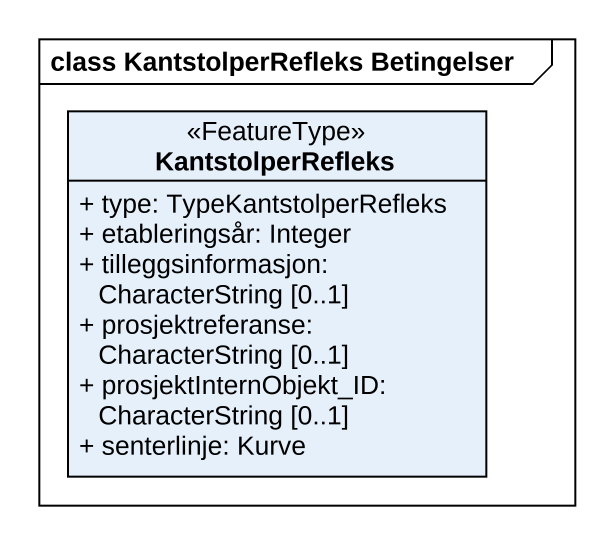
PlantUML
@startuml
mainframe class KantstolperRefleks Betingelser
hide circle
hide empty members
skinparam classAttributeIconSize 0
class KantstolperRefleks <<FeatureType>> {
  + type: TypeKantstolperRefleks
  + etableringsår: Integer
  + tilleggsinformasjon: CharacterString [0..1]
  + prosjektreferanse: CharacterString [0..1]
  + prosjektInternObjekt_ID: CharacterString [0..1]
  + senterlinje: Kurve
}
@enduml
